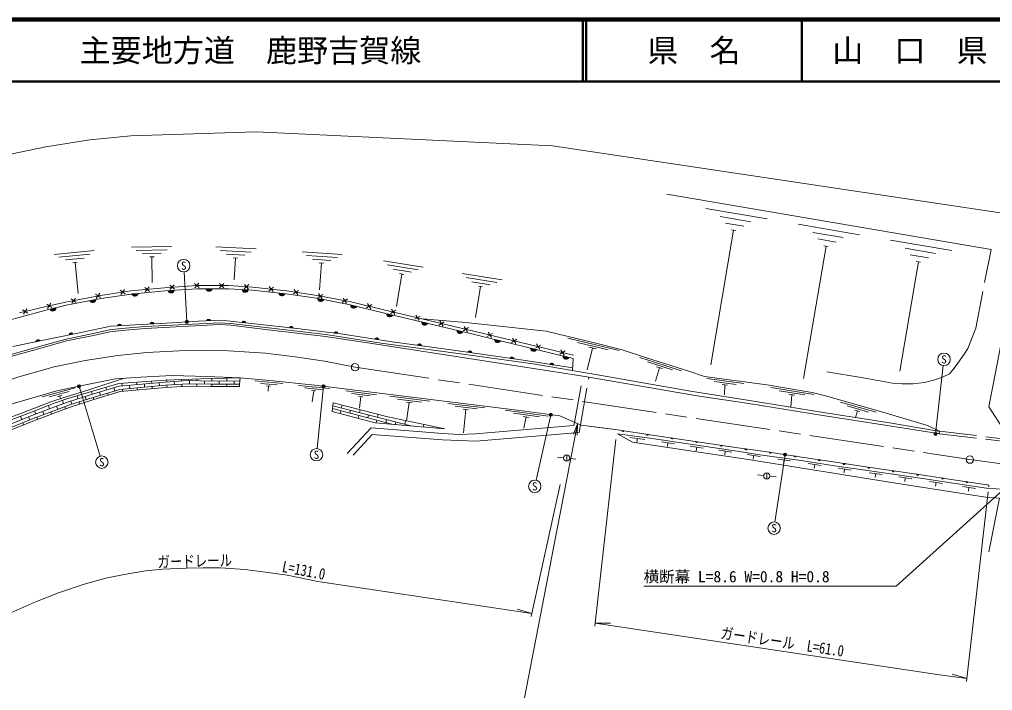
# Model space of a CAD drawing. Units: millimetres at full size, sheet at 1:1000; details may follow other scales. Extents: x 40000 to 680000, y 20000 to 380000.
# Drawn here: x 207056 to 363676, y 271904 to 380000 of the extents above; entities that cross this region are included whole.
import ezdxf
from ezdxf.enums import TextEntityAlignment as Align

# ---------------------------------------------------------------- set-up
doc = ezdxf.new("R2010")
doc.units = ezdxf.units.MM
doc.header["$LTSCALE"] = 1000
doc.linetypes.add('CHAIN', pattern=[18.5, 12, -1.5, 3.5, -1.5])
doc.linetypes.add('DASHED', pattern=[7.5, 6, -1.5])
for name, color, linetype, lineweight in [('M-BGD', 7, 'Continuous', 13), ('M-BMK', 2, 'CHAIN', 13), ('M-BMK-SRVR', 3, 'Continuous', 13), ('M-STR-HTXT', 7, 'Continuous', 13), ('M-STR-STRC', 7, 'Continuous', 13), ('M-TTL', 2, 'Continuous', 140), ('M-TTL-LINE', 7, 'Continuous', 50)]:
    doc.layers.add(name, color=color, linetype=linetype, lineweight=lineweight)
doc.layers.add('M-TTL-TXT', color=7, linetype='Continuous')
doc.styles.add('ＭＳ ゴシック', font='')
doc.styles.get('ＭＳ ゴシック').set_extended_font_data('MS Gothic')

# ---------------------------------------------------------------- blocks, each defined once
blk = doc.blocks.new('open_arrow')
at = {"color": 0, "linetype": 'Continuous', "lineweight": -2}
blk.add_lwpolyline([(7.5, 1.25), (0, 0), (7.5, -1.25)], dxfattribs=at)

msp = doc.modelspace()

# ---------------------------------------------------------------- hatches: boundary and pattern name
at = {"layer": 'M-BGD'}
for points in [[(225153, 335784, 0.82183), (226140, 335874)], [(231978, 336373, -0.82183), (230989, 336307)], [(238069, 336621, -0.82183), (237078, 336621)], [(243881, 336424, -0.82183), (242892, 336485)], [(249777, 335829, -0.82183), (248792, 335933)], [(219333, 334887, -0.82183), (218361, 334696)], [(256029, 334884, -0.82183), (255058, 335079)], [(261317, 333773, -0.82183), (260353, 334004)], [(212945, 333560, -0.82183), (211982, 333329)], [(267149, 332381, -0.82183), (266185, 332609)], [(222836, 330648), (223461, 330684, 0.84072)], [(228711, 330989), (228087, 330953, -0.84072)], [(237795, 331487), (237170, 331461, -0.84072)], [(242894, 331187), (243516, 331118, 0.84072)], [(251131, 330272), (250509, 330341, -0.84072)], [(272743, 331053, -0.82183), (271779, 331282)], [(215662, 329324), (215049, 329199, -0.84072)], [(258305, 329404), (257683, 329479, -0.84072)], [(278439, 329701, -0.82183), (277475, 329930)], [(210313, 328219), (209701, 328091, -0.84072)], [(264881, 328418), (264262, 328512, -0.84072)], [(271767, 327449), (271147, 327533, -0.84072)], [(284487, 328240, -0.82183), (283524, 328473)], [(279868, 326312), (279248, 326402, -0.84072)], [(290282, 326838, -0.82183), (289319, 327071)], [(295523, 325570, -0.82183), (294560, 325803)], [(286655, 325317), (286036, 325408, -0.84072)], [(293088, 324338), (292469, 324433, -0.84072)], [(304027, 313793), (304324, 313748, -1)], [(307981, 313186), (308277, 313141, -1)], [(311937, 312595), (312234, 312552, -1)], [(315894, 312010), (316191, 311966, -1)], [(319851, 311424), (320148, 311381, -1)], [(323810, 310852), (324107, 310811, -1)], [(327770, 310291), (328067, 310247, -1)], [(331725, 309696), (332022, 309652, -1)], [(335681, 309101), (335978, 309057, -1)], [(339635, 308499), (339932, 308452, -1)], [(343588, 307888), (343885, 307845, -1)], [(347547, 307317), (347844, 307274, -1)], [(351506, 306746), (351803, 306703, -1)], [(355461, 306145), (355758, 306100, -1)], [(359416, 305544), (359712, 305499, -0.41421), (359542, 305373, -0.41421)]]:
    msp.add_hatch(color=256, dxfattribs=at).paths.add_polyline_path(points)
at = {"layer": 'M-STR-HTXT'}
for points in [[(234161, 331481, -1), (233824, 331112, -0.41421), (233808, 331465, -0.41421)], [(216528, 320694, -0.41421), (216430, 321034, -0.41421), (216769, 321132, -1)], [(255803, 320753, -0.41421), (255843, 321104, -0.41421), (256194, 321065, -1)], [(292369, 316200, -1), (292794, 316464, -0.41421), (292713, 316120, -0.41421)], [(354692, 313392, -1), (354298, 313085, -1)], [(330072, 309768, -0.41421), (330128, 310117, -0.41421), (330477, 310062, -1)]]:
    msp.add_hatch(color=256, dxfattribs=at).paths.add_polyline_path(points)

# ---------------------------------------------------------------- linework, layer by layer
at = {"layer": 'M-BGD'}
for p, q in [((311253, 351833), (363439, 342930)), ((327391, 347862), (317533, 349544)), ((324775, 347396), (319846, 348237)), ((323638, 346677), (320681, 347181)), ((342270, 345324), (332413, 347006)), ((322008, 346042), (318314, 324387)), ((322353, 345983), (321663, 346101)), ((339654, 344857), (334726, 345698)), ((338517, 344138), (335560, 344643)), ((231589, 343428), (225090, 343315)), ((245141, 343038), (238650, 343372)), ((336887, 343503), (333250, 322184)), ((337232, 343444), (336542, 343562)), ((357137, 342788), (347279, 344469)), ((354521, 342321), (349592, 343162)), ((219090, 342785), (212620, 342162)), ((218395, 342175), (213418, 341696)), ((217452, 341542), (214466, 341254)), ((230848, 342875), (225849, 342788)), ((229858, 342318), (226858, 342266)), ((228718, 341758), (228018, 341746)), ((228368, 341752), (228440, 337603)), ((244364, 342538), (239371, 342794)), ((243338, 342050), (240342, 342204)), ((242162, 341569), (241463, 341605)), ((241812, 341587), (241632, 338076)), ((259018, 342142), (252533, 342588)), ((258233, 341655), (253245, 341998)), ((353384, 341602), (350427, 342106)), ((216359, 340894), (215662, 340827)), ((216010, 340861), (216491, 335868)), ((257198, 341185), (254205, 341390)), ((256014, 340725), (255316, 340773)), ((255665, 340749), (255371, 336471)), ((272054, 340082), (265637, 341114)), ((271228, 339668), (266292, 340462)), ((351754, 340967), (348747, 323340)), ((352099, 340908), (351409, 341026)), ((270155, 339293), (267193, 339770)), ((268588, 338998), (267751, 333790)), ((268934, 338943), (268243, 339054)), ((284727, 338044), (278309, 339076)), ((283901, 337630), (278964, 338424)), ((227242, 336843), (228010, 336204)), ((227946, 336908), (227306, 336139)), ((231235, 337189), (231988, 336531)), ((231941, 337237), (231282, 336484)), ((235226, 337457), (235979, 336799)), ((235932, 337504), (235273, 336751)), ((239956, 337485), (239249, 336778)), ((239249, 337485), (239956, 336778)), ((243972, 337284), (243222, 336622)), ((243266, 337328), (243928, 336579)), ((247967, 336889), (247190, 336260)), ((247264, 336963), (247893, 336186)), ((282828, 337256), (279866, 337732)), ((281261, 336961), (280465, 332009)), ((281606, 336905), (280915, 337016)), ((219283, 335758), (220113, 335200)), ((219977, 335894), (219419, 335064)), ((223250, 336381), (224053, 335785)), ((223950, 336485), (223354, 335682)), ((226140, 335874), (225153, 335784)), ((231978, 336373), (230989, 336307)), ((238069, 336621), (237078, 336621)), ((243881, 336424), (242892, 336485)), ((249777, 335829), (248792, 335933)), ((251950, 336368), (251141, 335781)), ((251252, 336479), (251839, 335670)), ((255905, 335716), (255082, 335148)), ((255210, 335844), (255777, 335020)), ((211439, 334146), (212282, 333608)), ((212130, 334298), (211591, 333456)), ((215358, 334987), (216188, 334429)), ((216052, 335123), (215494, 334293)), ((219333, 334887), (218361, 334696)), ((256029, 334884), (255058, 335079)), ((259839, 334993), (259016, 334426)), ((259144, 335121), (259712, 334298)), ((261317, 333773), (260353, 334004)), ((263752, 334079), (262900, 333556)), ((263065, 334244), (263588, 333391)), ((207542, 333221), (208393, 332697)), ((208229, 333384), (207705, 332533)), ((212945, 333560), (211982, 333329)), ((267149, 332381), (266185, 332609)), ((267643, 333152), (266791, 332627)), ((266955, 333315), (267479, 332464)), ((271534, 332228), (270683, 331703)), ((270846, 332391), (271371, 331540)), ((222836, 330648), (223461, 330684)), ((228087, 330953), (228711, 330989)), ((237170, 331461), (237795, 331487)), ((242894, 331187), (243516, 331118)), ((272743, 331053), (271779, 331282)), ((275426, 331304), (274575, 330779)), ((274738, 331467), (275263, 330616)), ((278630, 330544), (279155, 329692)), ((215049, 329199), (215662, 329324)), ((250509, 330341), (251131, 330272)), ((257683, 329479), (258305, 329404)), ((278439, 329701), (277475, 329930)), ((279318, 330380), (278467, 329856)), ((283207, 329439), (282354, 328918)), ((282520, 329605), (283041, 328752)), ((209701, 328091), (210313, 328219)), ((264262, 328512), (264881, 328418)), ((271147, 327533), (271767, 327449)), ((284487, 328240), (283524, 328473)), ((287095, 328498), (286242, 327977)), ((286408, 328665), (286929, 327811)), ((290983, 327558), (290129, 327037)), ((290296, 327724), (290817, 326870)), ((303559, 326661), (295294, 328647)), ((301836, 326766), (296877, 327958)), ((279248, 326402), (279868, 326312)), ((290282, 326838), (289319, 327071)), ((294871, 326617), (294017, 326096)), ((294184, 326783), (294705, 325930)), ((295523, 325570), (294560, 325803)), ((299287, 327070), (298444, 323561)), ((299865, 326931), (298708, 327209)), ((286036, 325408), (286655, 325317)), ((292469, 324433), (293088, 324338)), ((313590, 323407), (306922, 325537)), ((312165, 323547), (308164, 324825)), ((310073, 323900), (309437, 321727)), ((310540, 323751), (309607, 324049)), ((223571, 320978), (223533, 321417)), ((224813, 320560), (224767, 321084)), ((225962, 321189), (225927, 321588)), ((227204, 320771), (227158, 321295)), ((228353, 321400), (228321, 321760)), ((229595, 320982), (229548, 321506)), ((230764, 321607), (230744, 321925)), ((230822, 320721), (230799, 321083)), ((231996, 321161), (231962, 321686)), ((233159, 321764), (233143, 322007)), ((233217, 320877), (233193, 321239)), ((234422, 321300), (234431, 321826)), ((235615, 320916), (235621, 321278)), ((235631, 321804), (235636, 322091)), ((236821, 321256), (236831, 321782)), ((238012, 321764), (238011, 322171)), ((238014, 320876), (238013, 321238)), ((239213, 321241), (239212, 321767)), ((240412, 321770), (240411, 322237)), ((240414, 320882), (240413, 321244)), ((241613, 321247), (241612, 321773)), ((242581, 322297), (242484, 321249)), ((249440, 321345), (244960, 321770)), ((248516, 321132), (245828, 321386)), ((323655, 321335), (317711, 322148)), ((322426, 321200), (318859, 321688)), ((321018, 321090), (320185, 321204)), ((320602, 321147), (320559, 319555)), ((216012, 320663), (210713, 319190)), ((215032, 320080), (211853, 319196)), ((218774, 319621), (218639, 320047)), ((220085, 319469), (219932, 319972)), ((221081, 320321), (220951, 320748)), ((221339, 319470), (221233, 319817)), ((222382, 320165), (222229, 320669)), ((223650, 320093), (223618, 320454)), ((226040, 320304), (226008, 320665)), ((228431, 320515), (228399, 320876)), ((247457, 320931), (246830, 320990)), ((247144, 320960), (247065, 320127)), ((256961, 320530), (251989, 321054)), ((255936, 320336), (252952, 320651)), ((254760, 320158), (254064, 320232)), ((254412, 320195), (254171, 318419)), ((264530, 319560), (259567, 320169)), ((263501, 319384), (260523, 319749)), ((334897, 319580), (327991, 320722)), ((333467, 319512), (329323, 320197)), ((331830, 319479), (330863, 319639)), ((331346, 319559), (331184, 317555)), ((213894, 319452), (213152, 319245)), ((213523, 319349), (213642, 318919)), ((214169, 318122), (213972, 318652)), ((215500, 318034), (215342, 318535)), ((216486, 318897), (216334, 319376)), ((216754, 318050), (216644, 318396)), ((217788, 318758), (217630, 319259)), ((219042, 318774), (218933, 319119)), ((257537, 318235), (257368, 316858)), ((262323, 319226), (261628, 319311)), ((261975, 319269), (261798, 317388)), ((273100, 318508), (266649, 319300)), ((271773, 318369), (267902, 318844)), ((270253, 318253), (269350, 318364)), ((269801, 318308), (269357, 315351)), ((281962, 317421), (276006, 318151)), ((344963, 316728), (339194, 318378)), ((209672, 316429), (209471, 316960)), ((210980, 316361), (210794, 316853)), ((211917, 317278), (211708, 317828)), ((212231, 316447), (212103, 316786)), ((213227, 317211), (213044, 317704)), ((214478, 317289), (214352, 317628)), ((257425, 317321), (266996, 314789)), ((270288, 314503), (257481, 317772)), ((258762, 316967), (258648, 316519)), ((258991, 317864), (258876, 317416)), ((260330, 317045), (260212, 316584)), ((261898, 317122), (261783, 316674)), ((264804, 316380), (264690, 315932)), ((280734, 317269), (277161, 317707)), ((279328, 317139), (278494, 317242)), ((278911, 317190), (278509, 313419)), ((292171, 316087), (285239, 317059)), ((290743, 315984), (286583, 316568)), ((343727, 316770), (340266, 317759)), ((342318, 316861), (341510, 317092)), ((341914, 316976), (341605, 315897)), ((207423, 315535), (207204, 316074)), ((207756, 314711), (207620, 315047)), ((208732, 315497), (208535, 315985)), ((209986, 315598), (209858, 315937)), ((261662, 316200), (261548, 315752)), ((263237, 316303), (263112, 315817)), ((264563, 315433), (264455, 315010)), ((266143, 315561), (266013, 315049)), ((267617, 315185), (267523, 314743)), ((269192, 315386), (269071, 314814)), ((289106, 315911), (288136, 316047)), ((288621, 315979), (288210, 314161)), ((272127, 314765), (272040, 314351)), ((275063, 314145), (275051, 314090)), ((304027, 313793), (304324, 313748)), ((355157, 313669), (355110, 313272)), ((307694, 312349), (305316, 312668)), ((306505, 312508), (306425, 311914)), ((307981, 313186), (308277, 313141)), ((312460, 311660), (310382, 311967)), ((311421, 311813), (311333, 311220)), ((311937, 312595), (312234, 312552)), ((315894, 312010), (316191, 311966)), ((317111, 310971), (315033, 311279)), ((316072, 311125), (315984, 310532)), ((321692, 310293), (319615, 310601)), ((319851, 311424), (320148, 311381)), ((320654, 310447), (320566, 309854)), ((323810, 310852), (324107, 310811)), ((327770, 310291), (328067, 310247)), ((293646, 309518), (294640, 309411)), ((295138, 309857), (295138, 308857)), ((295635, 309303), (296629, 309196)), ((326277, 309578), (324202, 309906)), ((325240, 309742), (325146, 309149)), ((331176, 308901), (329096, 309189)), ((330136, 309045), (330054, 308451)), ((331725, 309696), (332022, 309652)), ((335681, 309101), (335978, 309057)), ((327342, 306984), (327342, 305984)), ((336098, 308146), (334024, 308479)), ((335061, 308313), (334966, 307720)), ((340903, 307418), (338825, 307718)), ((339635, 308499), (339932, 308452)), ((339864, 307568), (339778, 306974)), ((343588, 307888), (343885, 307845)), ((345904, 306696), (343826, 306996)), ((347547, 307317), (347844, 307274)), ((325853, 306667), (326846, 306545)), ((327839, 306424), (328831, 306302)), ((344865, 306846), (344779, 306252)), ((350676, 306007), (348597, 306307)), ((349636, 306157), (349551, 305564)), ((351506, 306746), (351803, 306703)), ((355616, 305262), (353540, 305581)), ((354578, 305421), (354487, 304828)), ((355461, 306145), (355758, 306100)), ((359416, 305544), (359712, 305499)), ((360920, 304458), (358843, 304772)), ((359881, 304615), (359792, 304022))]:
    msp.add_line(p, q, dxfattribs=at)
at = {"layer": 'M-BGD', "linetype": 'DASHED'}
for p, q in [((360964, 330292), (363439, 342930)), ((296401, 315096), (297736, 322549)), ((297343, 314687), (298723, 322387)), ((355110, 313272), (366995, 311861)), ((355157, 313669), (367055, 312257))]:
    msp.add_line(p, q, dxfattribs=at)
at = {"layer": 'M-BGD'}
for points in [[(296209, 325930), (279070, 330076), (265690, 333252), (260162, 334575), (254961, 335530), (250044, 336314), (244559, 336894), (240702, 337132), (235660, 337132), (230426, 336781), (224995, 336282), (220104, 335559), (214468, 334452), (211364, 333768), (207036, 332737)], [(296088, 323451), (296184, 325410), (278951, 329579), (265571, 332755), (260053, 334076), (254875, 335116), (249981, 335807), (244517, 336385), (240686, 336621), (235678, 336621), (230466, 336272), (225056, 335775), (220190, 335055), (214577, 333953), (211504, 333214), (207176, 332043), (203140, 330951)], [(202988, 325294), (211030, 327524), (214561, 328529), (218931, 329395), (221569, 330003), (223487, 330212), (227273, 330543), (239258, 331158), (241084, 331035), (247129, 330327), (256350, 329233), (265248, 327882), (276856, 326291), (289737, 324527), (300415, 322717), (307705, 321417), (315047, 320108), (324547, 318630), (336462, 316700), (346790, 315089), (354978, 313691), (355157, 313669)], [(203079, 325008), (211111, 327235), (214631, 328237), (218994, 329102), (221619, 329706), (223516, 329913), (227294, 330244), (239255, 330858), (241057, 330736), (247093, 330029), (256310, 328935), (265205, 327585), (297736, 322549), (298723, 322387), (316128, 319351), (324469, 318136), (336383, 316206), (346709, 314595), (354921, 313295), (355110, 313272)], [(205993, 327314), (212724, 328724), (216453, 329485), (221739, 330584), (230704, 331105), (235810, 331403), (239523, 331561), (251225, 330261), (258775, 329347), (267027, 328091), (276181, 326852), (287423, 325205), (296109, 323876)], [(271934, 331770), (278899, 331171), (287331, 330263), (291824, 329789), (300014, 327821), (304056, 326792), (307954, 325522), (314775, 323343), (317334, 322502), (327350, 321132), (334662, 319923), (336770, 319383), (346040, 316732), (350015, 315569), (353190, 314593), (355157, 313669)], [(365786, 331456), (363097, 317606), (366307, 312654), (366261, 312351)], [(336982, 323252), (342830, 322299), (347594, 321409), (349131, 321312), (350917, 321312), (352724, 321506), (354376, 321953), (355724, 322445), (356732, 322928), (357299, 323567), (357975, 324478), (359228, 326247), (359694, 326994), (360964, 330292)], [(172030, 299427), (176127, 302070), (178462, 303608), (181865, 305952), (184257, 307600), (187691, 309806), (190359, 311546), (193201, 312854), (197911, 314991), (200513, 316042), (206251, 318197), (209598, 319148), (213086, 320175), (217686, 321128), (222491, 322095), (226593, 322401), (231655, 322671), (237138, 322494), (242581, 322297)], [(168870, 295121), (171295, 296919), (172974, 298137), (174749, 299457), (176731, 300879), (178691, 302281), (180781, 303440), (185248, 305736), (187427, 306810), (189868, 307835), (192758, 309075), (195185, 310020), (198844, 311526), (201467, 312581), (205295, 314105), (209245, 315705), (213197, 317199), (215123, 317915), (218942, 319122), (223218, 320419), (230564, 321067), (234197, 321304), (237808, 321238), (242484, 321249)], [(184431, 306789), (186943, 308010), (189624, 309188), (192877, 310565), (198211, 312836), (204250, 315419), (207535, 316656), (212131, 318414), (214431, 319183), (218213, 320320), (223761, 322190)], [(204872, 315161), (208845, 316717), (212825, 318261), (214680, 318894), (218664, 320055), (223040, 321382), (230524, 321917), (237777, 322164), (242581, 322297), (247348, 321845), (254608, 321079), (287596, 317031), (294012, 316131), (297462, 314635), (303332, 313900), (308945, 313038), (322679, 311006), (326329, 310508), (332941, 309514), (338379, 308695), (342888, 307989), (352174, 306649), (356700, 305955), (362743, 305041), (362978, 305025)], [(204872, 315161), (208845, 316717), (212825, 318261), (214680, 318894), (218664, 320055), (223040, 321382), (230524, 321917), (237777, 322164), (242581, 322297), (247348, 321845), (254608, 321079), (287596, 317031), (294012, 316131), (297462, 314635), (301739, 314100)], [(205099, 314594), (209053, 316195), (213012, 317692), (214952, 318412), (218786, 319625), (223117, 320938), (230524, 321592), (234184, 321830), (237812, 321764), (242532, 321776)], [(242484, 321249), (242450, 320887), (237805, 320875), (234205, 320941), (230592, 320706), (223287, 320061), (219049, 318776), (215241, 317572), (213324, 316860), (209377, 315367), (205430, 313769)], [(275513, 314050), (266330, 315991), (257537, 318235)], [(257368, 316858), (264304, 315023), (275513, 314050)], [(259792, 310070), (263655, 314217), (275179, 313302), (277820, 313135), (280461, 313229), (296310, 314590), (296401, 315096)], [(260780, 309826), (263816, 313127), (275122, 312288), (280485, 312056), (297128, 313484), (297343, 314687)], [(301739, 314100), (303332, 313900), (308945, 313038), (322679, 311006), (326329, 310508), (332941, 309514), (338379, 308695), (342888, 307989), (352174, 306649), (356700, 305955), (362743, 305041), (362978, 305025)], [(365835, 304287), (362684, 304494), (356618, 305412), (352094, 306106), (342809, 307445), (338248, 308105), (332860, 308970), (326236, 309888), (322596, 310463), (308868, 312494), (303323, 313237), (305736, 311921), (310705, 311183), (316792, 310271), (324045, 309155), (348134, 305311), (359122, 303602), (362936, 302975), (364781, 302883), (363070, 294266)]]:
    msp.add_lwpolyline(points, dxfattribs=at)
for centre in [(295138, 309357), (327342, 306484)]:
    msp.add_circle(centre, 500, dxfattribs=at)
for centre, radius, start, end in [((225637, 335927), 505, 196.4153, 354.07349), ((231477, 336437), 505, 195.0069, 352.66509), ((237574, 336719), 505, 191.1709, 348.8291), ((243392, 336552), 505, 187.64517, 345.30336), ((249295, 335978), 505, 185.13322, 342.79141), ((218828, 334887), 505, 202.28454, 359.94273), ((255563, 335077), 505, 179.81275, 337.47095), ((260858, 333984), 505, 177.71245, 335.37064), ((212441, 333540), 505, 204.68718, 2.34537), ((266690, 332590), 505, 177.81851, 335.4767), ((223152, 330611), 318, 13.21813, 173.43586), ((228402, 330917), 318, 13.21813, 173.43586), ((237485, 331419), 318, 12.33499, 172.55272), ((243199, 331098), 318, 3.55344, 163.77117), ((250814, 330252), 318, 3.55344, 163.77117), ((272284, 331262), 505, 177.81851, 335.4767), ((215366, 329208), 318, 21.42362, 181.64135), ((257988, 329387), 318, 2.98485, 163.20258), ((277980, 329910), 505, 177.81851, 335.4767), ((210018, 328102), 318, 21.72696, 181.9447), ((264564, 328411), 318, 1.23715, 161.45489), ((271450, 327437), 318, 2.18021, 162.39794), ((284028, 328452), 505, 177.57109, 335.22928), ((279550, 326303), 318, 1.55843, 161.77616), ((289823, 327050), 505, 177.57109, 335.22928), ((295065, 325782), 505, 177.57109, 335.22928), ((286337, 325309), 318, 1.55843, 161.77616), ((292770, 324331), 318, 1.19108, 161.40881), ((304175, 313771), 150, 171.27015, 351.27015), ((308129, 313163), 150, 171.27015, 351.27015), ((312085, 312573), 150, 171.58308, 351.58308), ((316042, 311988), 150, 171.58308, 351.58308), ((319999, 311402), 150, 171.58308, 351.58308), ((323958, 310831), 150, 172.23209, 352.23209), ((327918, 310269), 150, 171.44683, 351.44683), ((331874, 309674), 150, 171.44683, 351.44683), ((335829, 309079), 150, 171.44319, 351.44319), ((339783, 308475), 150, 171.09606, 351.09606), ((343737, 307866), 150, 171.79116, 351.79116), ((347696, 307295), 150, 171.79116, 351.79116), ((351655, 306724), 150, 171.79116, 351.79116), ((355609, 306122), 150, 171.27832, 351.27832), ((359564, 305522), 150, 171.39823, 351.39823), ((362968, 304876), 150, 266.32385, 86.15242)]:
    msp.add_arc(centre, radius, start, end, dxfattribs=at)
at = {"layer": 'M-BMK'}
msp.add_lwpolyline([(96309, 245141), (167798, 301259), (172695, 304965), (176703, 307872), (180006, 310015), (183034, 311883), (186546, 313908), (190344, 315890), (195971, 318427), (201370, 320533), (206934, 322414), (212654, 324030), (217607, 325059), (222864, 325889), (227551, 326358), (232739, 326598), (236446, 326686), (240710, 326630), (246637, 326268), (251416, 325672), (256156, 324956), (261074, 323984), (360031, 309109), (371336, 307613)], dxfattribs=at)
at = {"layer": 'M-BMK-SRVR'}
for centre in [(261074, 323984), (360031, 309109)]:
    msp.add_circle(centre, 600, dxfattribs=at)
at = {"layer": 'M-STR-HTXT'}
for p, q in [((233993, 331297), (233549, 339335)), ((354495, 313238), (355749, 324254)), ((216649, 320913), (220026, 309652)), ((255999, 320909), (254962, 310885)), ((292581, 316332), (290212, 305774)), ((303068, 312345), (299659, 282285)), ((330275, 309915), (328661, 299050)), ((294074, 305076), (289405, 283826)), ((362968, 303890), (359510, 273368)), ((289513, 284316), (287159, 285015)), ((299714, 282780), (302169, 282757)), ((359566, 273865), (357201, 274523))]:
    msp.add_line(p, q, dxfattribs=at)
for points in [[(136305, 319618), (165000, 341124), (169916, 344428), (175041, 347384), (182409, 350705), (189399, 353433), (196565, 355854), (204324, 358047), (211314, 359499), (218391, 360617), (225000, 361277), (245137, 361901), (292829, 359660), (365628, 348717)], [(296888, 314884), (287697, 267417), (324432, 267417)], [(365449, 304313), (348190, 288743), (307545, 288743)], [(192258, 275878), (193530, 276840), (196516, 279005), (198722, 280437), (200966, 281821), (203393, 283220), (205647, 284397), (209533, 286149), (213340, 287634), (217302, 288973), (220983, 290013), (223900, 290619), (227338, 291162), (230103, 291439), (233962, 291617), (236632, 291680), (239415, 291644), (243401, 291401), (246636, 290997), (250146, 290467), (255076, 289492), (289513, 284316)], [(299715, 282782), (355133, 274452), (359566, 273865)]]:
    msp.add_lwpolyline(points, dxfattribs=at)
for centre in [(233993, 331297), (216649, 320913), (255999, 320909), (292581, 316332), (354495, 313238), (330275, 309915)]:
    msp.add_circle(centre, 250, dxfattribs=at)
at = {"layer": 'M-STR-STRC'}
for centre in [(233494, 340333), (355862, 325247), (254859, 309890), (220313, 308694), (289993, 304798), (328514, 298061)]:
    msp.add_circle(centre, 1000, dxfattribs=at)
at = {"layer": 'M-TTL'}
msp.add_line((680000, 380000), (40000, 380000), dxfattribs=at)
at = {"layer": 'M-TTL-LINE'}
for p, q in [((297750, 380000), (297750, 370000)), ((298250, 380000), (298250, 370000)), ((333000, 380000), (333000, 370000)), ((40000, 370000), (680000, 370000))]:
    msp.add_line(p, q, dxfattribs=at)

# ---------------------------------------------------------------- block references
at = {"layer": 'M-STR-HTXT', "xscale": 240, "yscale": 240, "rotation": 259}
msp.add_blockref('open_arrow', (296888, 314884), dxfattribs=at)

# ---------------------------------------------------------------- texts
at = {"layer": 'M-STR-HTXT', "style": 'ＭＳ ゴシック', "width": 0.8}
for s, rotation, p in [('ガードレール', 1.316, (235305, 291297)), ('L=131.0', 349.282, (252551, 289834)), ('ガードレール\u3000L=61.0', 351.451, (329633, 278292))]:
    msp.add_text(s, height=1833, rotation=rotation, dxfattribs=at).set_placement(p, align=Align.BOTTOM_CENTER)
at = {"layer": 'M-STR-HTXT', "style": 'ＭＳ ゴシック'}
msp.add_text('横断幕 L=8.6 W=0.8 H=0.8', height=1833, dxfattribs=at).set_placement((337455, 288797), align=Align.BOTTOM_RIGHT)
at = {"layer": 'M-STR-STRC', "style": 'ＭＳ ゴシック'}
for p in [(233494, 340333), (355862, 325247), (254859, 309890), (220313, 308694), (289993, 304798), (328514, 298061)]:
    msp.add_text('S', height=1320, dxfattribs=at).set_placement(p, align=Align.MIDDLE_CENTER)
at = {"layer": 'M-TTL-TXT', "style": 'ＭＳ ゴシック'}
msp.add_text('主要地方道\u3000鹿野吉賀線', height=3666, dxfattribs=at).set_placement((216734, 375000), align=Align.MIDDLE_LEFT)
for s, p in [('県\u3000名', (315625, 375000)), ('山\u3000口\u3000県', (350375, 375000))]:
    msp.add_text(s, height=3666, dxfattribs=at).set_placement(p, align=Align.MIDDLE_CENTER)

doc.saveas('drawing.dxf')
